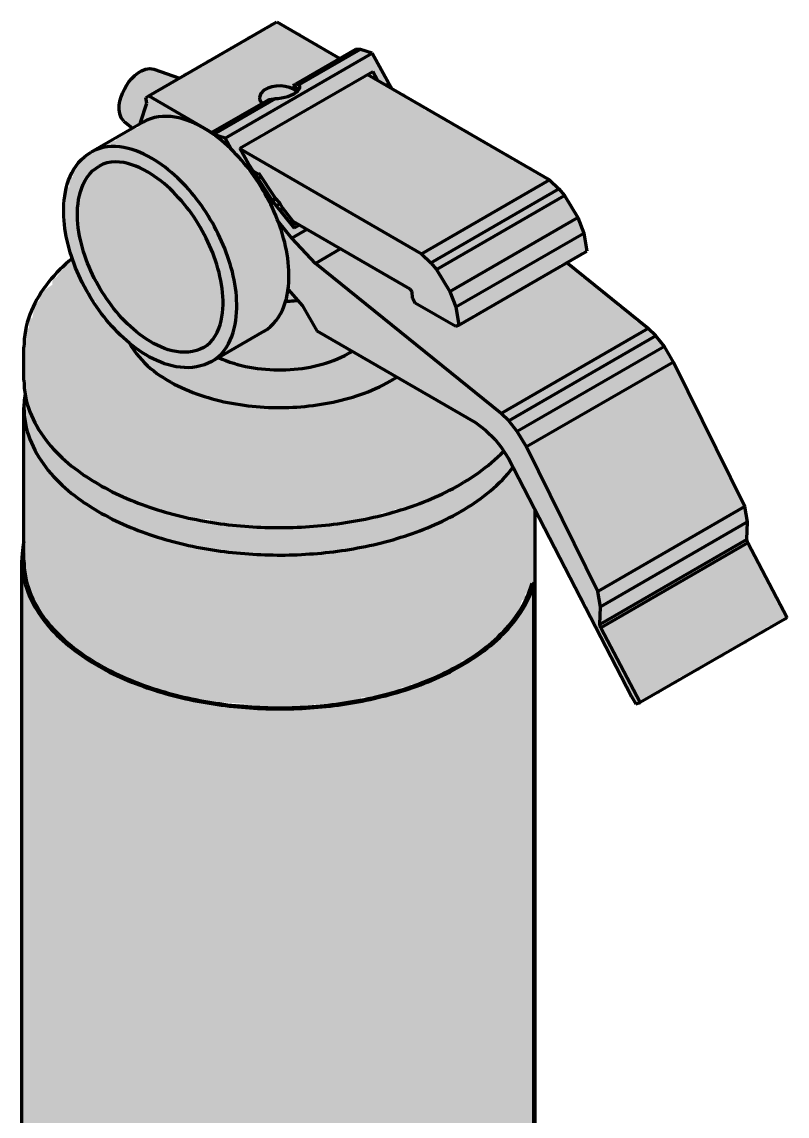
# Model space of a CAD drawing. Header units: millimetres. Extents: x 0 to 420, y 0 to 297.
# Drawn here: x 214.59 to 237.41, y 203.4 to 236.02 of the extents above; entities that cross this region are included whole.
import ezdxf

# ---------------------------------------------------------------- set-up
doc = ezdxf.new("R2010")
doc.units = ezdxf.units.MM
doc.layers.add('01-VISIBLE', color=7, linetype='CONTINUOUS', lineweight=70)
doc.layers.add('13-GRAFICA', color=30, linetype='CONTINUOUS', lineweight=18)

msp = doc.modelspace()

# ---------------------------------------------------------------- hatches: boundary and pattern name
at = {"layer": '13-GRAFICA', "true_color": 0xb21820}
h = msp.add_hatch(color=7, dxfattribs=at)
h.dxf.hatch_style = 1
h.paths.add_polyline_path([(219.805, 232.987), (219.305, 233.087), (219.305, 233.187), (218.505, 233.187), (218.505, 233.087), (218.205, 233.087), (218.305, 233.787), (218.605, 233.887), (218.605, 233.987), (218.805, 233.987), (218.905, 234.187), (219.305, 234.287), (219.405, 234.487), (220.005, 234.687), (220.105, 234.887), (220.705, 235.087), (220.805, 235.287), (221.205, 235.387), (221.305, 235.587), (221.905, 235.787), (222.005, 235.987), (222.305, 235.987), (222.305, 235.887), (222.905, 235.687), (223.005, 235.487), (223.405, 235.387), (223.505, 235.187), (224.105, 234.987), (224.105, 234.887), (223.705, 234.787), (223.605, 234.587), (223.405, 234.587), (223.405, 234.487), (223.005, 234.387), (222.905, 234.187), (222.705, 234.187), (222.805, 233.887), (222.605, 233.887), (222.605, 233.787), (221.805, 233.687), (221.705, 233.487), (221.105, 233.287), (221.005, 233.087), (220.405, 232.887), (220.305, 232.687), (220.005, 232.787), (220.005, 232.887), (219.805, 232.887)])
h = msp.add_hatch(color=7, dxfattribs=at)
h.dxf.hatch_style = 1
h.paths.add_polyline_path([(220.805, 232.187), (220.505, 232.587), (220.305, 232.587), (220.405, 232.887), (221.005, 233.087), (221.105, 233.287), (221.705, 233.487), (221.805, 233.687), (222.305, 233.687), (222.305, 233.787), (222.805, 233.887), (222.705, 234.187), (222.905, 234.187), (223.005, 234.387), (223.205, 234.387), (223.205, 234.487), (223.605, 234.587), (223.705, 234.787), (224.305, 234.987), (224.405, 235.187), (224.905, 235.187), (224.905, 235.087), (225.105, 235.087), (225.105, 234.887), (225.205, 234.887), (225.405, 234.287), (225.605, 234.187), (225.605, 234.087), (225.405, 234.087), (225.405, 234.187), (225.105, 234.287), (225.105, 234.387), (224.705, 234.387), (224.705, 234.287), (224.305, 234.187), (224.205, 233.987), (223.605, 233.787), (223.505, 233.587), (223.105, 233.487), (223.005, 233.287), (222.805, 233.287), (222.805, 233.187), (222.405, 233.087), (222.305, 232.887), (221.705, 232.687), (221.605, 232.487), (221.205, 232.387), (221.105, 232.187), (221.205, 232.187), (221.305, 231.787), (221.005, 231.987), (220.905, 232.187)])
at = {"layer": '13-GRAFICA', "true_color": 0x202020}
h = msp.add_hatch(color=7, dxfattribs=at)
h.dxf.hatch_style = 1
h.paths.add_polyline_path([(217.705, 232.987), (217.705, 233.087), (217.505, 233.187), (217.505, 233.787), (217.605, 233.787), (217.705, 234.187), (217.805, 234.187), (218.105, 234.587), (218.705, 234.587), (218.705, 234.487), (219.305, 234.387), (219.305, 234.287), (219.105, 234.287), (219.105, 234.187), (218.905, 234.187), (218.805, 233.987), (218.605, 233.987), (218.605, 233.887), (218.305, 233.787), (218.305, 233.387), (218.205, 233.387), (218.105, 232.887), (217.805, 232.887), (217.805, 232.987)])
at = {"layer": '13-GRAFICA', "true_color": 0xb21820}
h = msp.add_hatch(color=7, dxfattribs=at)
h.dxf.hatch_style = 1
h.paths.add_polyline_path([(221.705, 232.687), (221.905, 232.687), (221.905, 232.787), (222.305, 232.887), (222.405, 233.087), (223.005, 233.287), (223.105, 233.487), (223.305, 233.487), (223.305, 233.587), (223.505, 233.587), (223.605, 233.787), (224.205, 233.987), (224.305, 234.187), (224.505, 234.187), (224.505, 234.287), (224.705, 234.287), (224.705, 234.387), (225.105, 234.387), (225.105, 234.287), (225.305, 234.287), (225.405, 234.087), (225.605, 234.087), (225.605, 233.987), (226.005, 233.887), (226.105, 233.687), (226.505, 233.587), (226.605, 233.387), (226.805, 233.387), (226.805, 233.287), (227.205, 233.187), (227.305, 232.987), (227.905, 232.787), (228.005, 232.587), (228.405, 232.487), (228.505, 232.287), (228.705, 232.287), (228.705, 232.187), (229.105, 232.087), (229.205, 231.887), (229.805, 231.687), (229.905, 231.487), (230.305, 231.387), (230.305, 231.287), (230.805, 230.887), (230.805, 230.687), (231.005, 230.587), (231.005, 230.387), (231.105, 230.387), (231.105, 230.187), (231.205, 230.187), (231.205, 229.987), (231.305, 229.987), (231.305, 229.687), (231.405, 229.687), (231.405, 229.187), (231.305, 229.187), (231.205, 228.987), (230.605, 228.787), (230.505, 228.587), (230.105, 228.487), (230.005, 228.287), (229.405, 228.087), (229.305, 227.887), (228.705, 227.687), (228.605, 227.487), (228.005, 227.287), (227.905, 227.087), (227.405, 226.987), (227.405, 227.087), (226.805, 227.287), (226.705, 227.487), (226.305, 227.587), (226.205, 228.087), (225.805, 228.187), (225.705, 228.387), (225.305, 228.487), (225.205, 228.687), (224.605, 228.887), (224.505, 229.087), (224.305, 229.087), (224.305, 229.187), (223.905, 229.287), (223.805, 229.487), (223.205, 229.687), (223.105, 229.887), (222.705, 229.987), (222.705, 230.087), (222.505, 230.187), (222.505, 230.387), (222.305, 230.487), (222.305, 230.687), (222.205, 230.687), (222.205, 230.787), (222.005, 230.887), (222.005, 231.087), (221.805, 231.187), (221.805, 231.387), (221.405, 231.587), (221.405, 231.787), (221.305, 231.787), (221.205, 232.187), (221.105, 232.187), (221.205, 232.387), (221.605, 232.487)])
at = {"layer": '13-GRAFICA', "true_color": 0xffffff}
h = msp.add_hatch(color=7, dxfattribs=at)
h.dxf.hatch_style = 1
h.paths.add_polyline_path([(215.905, 231.087), (216.005, 231.087), (216.005, 231.387), (216.105, 231.387), (216.205, 231.787), (216.505, 231.987), (216.505, 232.087), (216.705, 232.087), (216.805, 232.287), (217.005, 232.287), (217.005, 232.387), (217.405, 232.487), (217.505, 232.687), (218.105, 232.887), (218.205, 233.087), (218.505, 233.087), (218.505, 233.187), (219.305, 233.187), (219.305, 233.087), (219.605, 233.087), (219.605, 232.987), (220.205, 232.787), (220.305, 232.587), (220.505, 232.587), (221.005, 231.987), (221.305, 231.787), (221.305, 231.587), (221.605, 231.387), (221.605, 231.187), (221.805, 231.087), (221.805, 230.887), (221.905, 230.887), (221.905, 230.687), (222.005, 230.687), (222.005, 230.487), (222.105, 230.487), (222.105, 230.287), (222.205, 230.287), (222.205, 229.987), (222.305, 229.987), (222.305, 229.687), (222.405, 229.687), (222.405, 229.287), (222.505, 229.287), (222.505, 227.787), (222.405, 227.787), (222.405, 227.487), (222.305, 227.487), (222.205, 227.087), (222.105, 227.087), (222.005, 226.887), (221.805, 226.887), (221.705, 226.687), (221.305, 226.587), (221.205, 226.387), (221.005, 226.387), (221.005, 226.287), (220.605, 226.187), (220.505, 225.987), (220.105, 225.887), (220.105, 225.787), (219.405, 225.687), (219.405, 225.787), (218.905, 225.787), (218.905, 225.887), (218.605, 225.887), (218.605, 225.987), (218.205, 226.087), (218.005, 226.387), (217.805, 226.387), (217.805, 226.487), (217.005, 227.187), (217.005, 227.387), (216.805, 227.487), (216.805, 227.687), (216.605, 227.787), (216.605, 227.987), (216.505, 227.987), (216.505, 228.187), (216.405, 228.187), (216.405, 228.387), (216.305, 228.387), (216.305, 228.587), (216.205, 228.587), (216.205, 228.887), (216.105, 228.887), (216.005, 229.487), (215.905, 229.487)])
at = {"layer": '13-GRAFICA', "true_color": 0xb21820}
h = msp.add_hatch(color=7, dxfattribs=at)
h.dxf.hatch_style = 1
h.paths.add_polyline_path([(222.205, 230.287), (222.105, 230.287), (222.105, 230.487), (222.005, 230.487), (222.005, 230.687), (221.905, 230.687), (221.905, 230.887), (221.805, 230.887), (221.805, 231.087), (221.605, 231.187), (221.505, 231.487), (221.805, 231.387), (221.805, 231.187), (222.005, 231.087), (222.005, 230.887), (222.305, 230.687), (222.305, 230.487), (222.505, 230.387), (222.505, 230.187), (222.605, 230.187), (222.705, 229.987), (223.105, 229.887), (223.205, 229.687), (223.805, 229.487), (223.905, 229.287), (224.505, 229.087), (224.605, 228.887), (224.805, 228.887), (224.805, 228.787), (225.205, 228.687), (225.305, 228.487), (225.705, 228.387), (225.805, 228.187), (226.205, 228.087), (226.305, 227.587), (226.705, 227.487), (226.805, 227.287), (227.005, 227.287), (227.005, 227.187), (227.205, 227.187), (227.205, 227.087), (227.405, 227.087), (227.405, 226.987), (227.905, 227.087), (228.005, 227.287), (228.205, 227.287), (228.205, 227.387), (228.605, 227.487), (228.705, 227.687), (229.305, 227.887), (229.405, 228.087), (230.005, 228.287), (230.105, 228.487), (230.505, 228.587), (230.605, 228.787), (231.005, 228.787), (231.305, 228.387), (231.505, 228.387), (231.805, 227.987), (232.005, 227.987), (232.405, 227.487), (232.605, 227.487), (232.905, 227.087), (233.105, 227.087), (233.105, 226.987), (233.705, 226.487), (233.705, 226.287), (233.905, 226.187), (233.905, 225.987), (234.005, 225.987), (234.005, 225.787), (234.105, 225.787), (234.105, 225.587), (234.205, 225.587), (234.205, 225.387), (234.305, 225.387), (234.305, 225.187), (234.405, 225.187), (234.405, 224.987), (234.505, 224.987), (234.505, 224.787), (234.605, 224.787), (234.605, 224.587), (234.705, 224.587), (234.905, 223.987), (235.005, 223.987), (235.005, 223.787), (235.105, 223.787), (235.105, 223.587), (235.205, 223.587), (235.205, 223.387), (235.305, 223.387), (235.305, 223.187), (235.405, 223.187), (235.405, 222.987), (235.505, 222.987), (235.505, 222.787), (235.605, 222.787), (235.605, 222.587), (235.705, 222.587), (235.705, 222.387), (235.805, 222.387), (236.005, 221.787), (236.105, 221.787), (236.105, 221.487), (236.205, 221.487), (236.205, 220.487), (236.305, 220.487), (236.305, 220.287), (236.405, 220.287), (236.405, 220.087), (236.505, 220.087), (236.505, 219.887), (236.605, 219.887), (236.605, 219.687), (236.705, 219.687), (236.705, 219.487), (236.805, 219.487), (236.805, 219.287), (236.905, 219.287), (237.105, 218.687), (237.305, 218.587), (237.405, 218.187), (236.805, 217.987), (236.705, 217.787), (236.305, 217.687), (236.205, 217.487), (235.605, 217.287), (235.505, 217.087), (234.905, 216.887), (234.805, 216.687), (234.205, 216.487), (234.105, 216.287), (233.905, 216.287), (233.905, 216.187), (233.705, 216.187), (233.605, 215.987), (233.405, 215.987), (233.405, 215.887), (233.205, 215.887), (233.205, 215.787), (232.905, 215.687), (232.905, 215.787), (232.705, 215.887), (232.705, 216.087), (232.605, 216.087), (232.605, 216.287), (232.505, 216.287), (232.505, 216.487), (232.405, 216.487), (232.405, 216.687), (232.305, 216.687), (232.305, 216.887), (232.205, 216.887), (232.205, 217.087), (232.105, 217.087), (232.105, 217.287), (232.005, 217.287), (232.005, 217.487), (231.905, 217.487), (231.905, 217.687), (231.805, 217.687), (231.805, 217.887), (231.705, 217.887), (231.705, 218.087), (231.605, 218.087), (231.405, 218.687), (231.205, 218.787), (231.205, 218.987), (231.105, 218.987), (231.105, 219.187), (231.005, 219.187), (231.005, 219.387), (230.905, 219.387), (230.905, 219.587), (230.805, 219.587), (230.805, 219.787), (230.705, 219.787), (230.705, 219.987), (230.605, 219.987), (230.605, 220.187), (230.505, 220.187), (230.505, 220.387), (230.405, 220.387), (230.405, 220.587), (230.305, 220.587), (230.305, 220.787), (230.205, 220.787), (230.205, 220.987), (230.105, 220.987), (229.905, 221.587), (229.705, 221.687), (229.705, 221.887), (229.605, 221.887), (229.605, 222.087), (229.505, 222.087), (229.505, 222.287), (229.405, 222.287), (229.405, 222.487), (229.305, 222.487), (229.105, 223.087), (228.905, 223.187), (228.905, 223.387), (228.805, 223.387), (228.205, 224.087), (227.805, 224.187), (227.705, 224.387), (227.105, 224.587), (227.005, 224.787), (226.605, 224.887), (226.505, 225.087), (225.905, 225.287), (225.805, 225.487), (225.205, 225.687), (225.105, 225.887), (224.905, 225.887), (224.905, 225.987), (224.505, 226.087), (224.405, 226.287), (224.005, 226.387), (223.905, 226.587), (223.505, 226.687), (223.505, 226.787), (223.305, 226.887), (223.305, 227.087), (223.105, 227.187), (223.005, 227.587), (222.505, 227.987), (222.505, 229.287), (222.405, 229.287), (222.405, 229.687), (222.305, 229.687)])
h = msp.add_hatch(color=7, dxfattribs=at)
h.dxf.hatch_style = 1
h.paths.add_polyline_path([(214.705, 224.787), (214.705, 226.887), (214.805, 226.887), (214.805, 227.187), (214.905, 227.187), (215.005, 227.687), (215.105, 227.687), (215.205, 227.987), (215.505, 228.187), (215.505, 228.387), (215.605, 228.387), (216.005, 228.887), (216.205, 228.887), (216.205, 228.587), (216.305, 228.587), (216.305, 228.387), (216.405, 228.387), (216.605, 227.787), (216.705, 227.787), (216.805, 227.487), (217.005, 227.387), (217.005, 227.187), (217.105, 227.187), (217.805, 226.387), (218.005, 226.387), (218.205, 226.087), (218.405, 226.087), (218.405, 225.987), (218.605, 225.987), (218.605, 225.887), (219.705, 225.687), (219.705, 225.787), (220.105, 225.787), (220.105, 225.887), (220.305, 225.887), (220.305, 225.987), (220.705, 225.987), (220.705, 225.887), (221.405, 225.787), (221.405, 225.687), (223.205, 225.687), (223.205, 225.787), (223.605, 225.787), (223.605, 225.887), (223.905, 225.887), (223.905, 225.987), (224.505, 226.187), (224.505, 226.087), (225.105, 225.887), (225.205, 225.687), (225.805, 225.487), (225.905, 225.287), (226.505, 225.087), (226.605, 224.887), (227.005, 224.787), (227.105, 224.587), (227.705, 224.387), (227.805, 224.187), (228.205, 224.087), (228.205, 223.987), (228.905, 223.387), (228.905, 223.187), (228.805, 223.187), (228.505, 222.787), (228.305, 222.787), (228.105, 222.487), (227.905, 222.487), (227.705, 222.187), (227.405, 222.187), (227.405, 222.087), (227.205, 222.087), (227.205, 221.987), (227.005, 221.987), (227.005, 221.887), (226.805, 221.887), (226.805, 221.787), (226.605, 221.787), (226.605, 221.687), (226.305, 221.687), (226.305, 221.587), (226.105, 221.587), (226.105, 221.487), (225.705, 221.487), (225.705, 221.387), (225.305, 221.387), (225.305, 221.287), (224.905, 221.287), (224.905, 221.187), (224.505, 221.187), (224.505, 221.087), (223.505, 221.087), (223.505, 220.987), (220.805, 220.987), (220.805, 221.087), (220.205, 221.087), (220.205, 221.187), (219.705, 221.187), (219.705, 221.287), (219.105, 221.287), (219.105, 221.387), (218.805, 221.387), (218.805, 221.487), (218.605, 221.487), (218.605, 221.587), (217.705, 221.787), (217.705, 221.887), (217.105, 222.087), (217.005, 222.287), (216.405, 222.487), (216.105, 222.887), (215.905, 222.887), (215.905, 222.987), (215.305, 223.487), (215.105, 224.087), (215.005, 224.087), (214.905, 224.387), (214.805, 224.387), (214.805, 224.787)])
h = msp.add_hatch(color=7, dxfattribs=at)
h.dxf.hatch_style = 1
h.paths.add_polyline_path([(221.005, 225.787), (221.005, 225.887), (220.705, 225.887), (220.705, 225.987), (220.505, 225.987), (220.505, 226.087), (220.805, 226.187), (220.805, 226.287), (221.005, 226.287), (221.005, 226.387), (221.205, 226.387), (221.305, 226.587), (221.705, 226.687), (221.805, 226.887), (222.005, 226.887), (222.005, 226.987), (222.205, 227.087), (222.305, 227.487), (222.405, 227.487), (222.505, 227.987), (223.005, 227.587), (223.105, 227.187), (223.305, 227.087), (223.305, 226.887), (223.405, 226.887), (223.505, 226.687), (223.705, 226.687), (223.705, 226.587), (223.905, 226.587), (224.005, 226.387), (224.405, 226.287), (224.305, 226.087), (224.105, 226.087), (224.105, 225.987), (223.905, 225.987), (223.905, 225.887), (223.605, 225.887), (223.605, 225.787), (223.205, 225.787), (223.205, 225.687), (221.405, 225.687), (221.405, 225.787)])
h = msp.add_hatch(color=7, dxfattribs=at)
h.dxf.hatch_style = 1
h.paths.add_polyline_path([(214.805, 224.787), (214.805, 224.387), (214.905, 224.387), (214.905, 224.187), (215.105, 224.087), (215.305, 223.487), (215.405, 223.487), (215.905, 222.887), (216.105, 222.887), (216.405, 222.487), (217.005, 222.287), (217.105, 222.087), (217.305, 222.087), (217.305, 221.987), (217.505, 221.987), (217.505, 221.887), (217.705, 221.887), (217.705, 221.787), (218.605, 221.587), (218.605, 221.487), (219.105, 221.387), (219.105, 221.287), (219.705, 221.287), (219.705, 221.187), (220.805, 221.087), (220.805, 220.987), (223.505, 220.987), (223.505, 221.087), (224.505, 221.087), (224.505, 221.187), (224.905, 221.187), (224.905, 221.287), (226.105, 221.487), (226.105, 221.587), (226.605, 221.687), (226.605, 221.787), (226.805, 221.787), (226.805, 221.887), (227.005, 221.887), (227.005, 221.987), (227.205, 221.987), (227.205, 222.087), (227.405, 222.087), (227.405, 222.187), (227.705, 222.187), (227.905, 222.487), (228.105, 222.487), (228.305, 222.787), (228.505, 222.787), (228.805, 223.187), (229.005, 223.187), (229.105, 222.887), (229.205, 222.887), (229.205, 222.687), (229.305, 222.687), (229.305, 222.487), (229.405, 222.487), (229.405, 222.287), (229.505, 222.287), (229.505, 222.087), (229.605, 222.087), (229.605, 221.887), (229.705, 221.887), (229.705, 221.687), (229.905, 221.587), (229.905, 219.287), (229.705, 219.187), (229.705, 218.987), (229.605, 218.987), (229.605, 218.787), (229.505, 218.787), (229.305, 218.187), (229.205, 218.187), (228.405, 217.287), (228.005, 217.187), (227.905, 216.987), (227.705, 216.987), (227.705, 216.887), (227.505, 216.887), (227.405, 216.687), (227.205, 216.687), (227.205, 216.587), (227.005, 216.587), (227.005, 216.487), (226.705, 216.487), (226.705, 216.387), (226.505, 216.387), (226.505, 216.287), (226.205, 216.287), (226.205, 216.187), (225.905, 216.187), (225.905, 216.087), (225.605, 216.087), (225.605, 215.987), (225.205, 215.987), (225.205, 215.887), (224.705, 215.887), (224.705, 215.787), (224.205, 215.787), (224.205, 215.687), (223.305, 215.687), (223.305, 215.587), (221.305, 215.587), (221.305, 215.687), (219.805, 215.787), (219.805, 215.887), (219.405, 215.887), (219.405, 215.987), (219.005, 215.987), (219.005, 216.087), (218.605, 216.087), (218.605, 216.187), (218.005, 216.287), (218.005, 216.387), (217.805, 216.387), (217.805, 216.487), (217.605, 216.487), (217.605, 216.587), (217.405, 216.587), (217.405, 216.687), (217.205, 216.687), (217.205, 216.787), (216.905, 216.787), (216.905, 216.887), (216.605, 216.987), (216.405, 217.287), (216.205, 217.287), (216.005, 217.587), (215.805, 217.587), (215.805, 217.687), (215.605, 217.787), (215.605, 217.987), (215.305, 218.187), (215.305, 218.387), (215.005, 218.587), (214.905, 219.087), (214.805, 219.087), (214.805, 219.487), (214.705, 219.487), (214.705, 224.787)])
at = {"layer": '13-GRAFICA', "true_color": 0xffffff}
h = msp.add_hatch(color=7, dxfattribs=at)
h.dxf.hatch_style = 1
h.paths.add_polyline_path([(221.905, 193.187), (221.805, 193.187), (221.805, 193.287), (220.905, 193.287), (220.905, 193.387), (220.005, 193.387), (220.005, 193.487), (219.605, 193.487), (219.605, 193.587), (218.405, 193.787), (218.405, 193.887), (218.105, 193.887), (218.105, 193.987), (217.905, 193.987), (217.905, 194.087), (217.705, 194.087), (217.705, 194.187), (217.505, 194.187), (217.505, 194.287), (217.305, 194.287), (217.305, 194.387), (216.805, 194.487), (216.605, 194.787), (216.405, 194.787), (216.305, 194.987), (216.105, 194.987), (215.905, 195.287), (215.605, 195.387), (215.605, 195.587), (215.305, 195.787), (215.305, 195.987), (214.905, 196.287), (214.805, 196.987), (214.705, 196.987), (214.705, 197.287), (214.605, 197.287), (214.605, 220.187), (214.705, 220.187), (214.705, 219.487), (214.805, 219.487), (214.805, 219.087), (214.905, 219.087), (215.005, 218.587), (215.305, 218.387), (215.305, 218.187), (215.605, 217.987), (215.605, 217.787), (215.705, 217.787), (215.805, 217.587), (216.005, 217.587), (216.205, 217.287), (216.405, 217.287), (216.605, 216.987), (216.805, 216.987), (216.905, 216.787), (217.205, 216.787), (217.205, 216.687), (217.405, 216.687), (217.405, 216.587), (217.605, 216.587), (217.605, 216.487), (217.805, 216.487), (217.805, 216.387), (218.005, 216.387), (218.005, 216.287), (218.605, 216.187), (218.605, 216.087), (219.005, 216.087), (219.005, 215.987), (219.405, 215.987), (219.405, 215.887), (219.805, 215.887), (219.805, 215.787), (220.305, 215.787), (220.305, 215.687), (221.305, 215.687), (221.305, 215.587), (224.205, 215.687), (224.205, 215.787), (225.205, 215.887), (225.205, 215.987), (225.605, 215.987), (225.605, 216.087), (226.505, 216.287), (226.505, 216.387), (226.705, 216.387), (226.705, 216.487), (227.005, 216.487), (227.005, 216.587), (227.405, 216.687), (227.505, 216.887), (227.905, 216.987), (228.005, 217.187), (228.405, 217.287), (228.405, 217.387), (229.305, 218.187), (229.305, 218.387), (229.405, 218.387), (229.405, 218.587), (229.505, 218.587), (229.705, 219.187), (229.905, 219.287), (229.905, 196.987), (229.805, 196.987), (229.805, 196.787), (229.705, 196.787), (229.705, 196.587), (229.605, 196.587), (229.405, 195.987), (229.305, 195.987), (228.305, 194.887), (228.105, 194.887), (228.005, 194.687), (227.605, 194.587), (227.505, 194.387), (227.305, 194.387), (227.305, 194.287), (227.105, 194.287), (227.105, 194.187), (226.905, 194.187), (226.905, 194.087), (226.005, 193.887), (226.005, 193.787), (225.505, 193.687), (225.505, 193.587), (224.905, 193.587), (224.905, 193.487), (224.405, 193.487), (224.405, 193.387), (223.905, 193.387), (223.905, 193.287), (221.905, 193.287)])

# ---------------------------------------------------------------- linework, layer by layer
at = {"layer": '01-VISIBLE'}
for p, q in [((218.374, 233.817), (222.193, 236.021)), ((222.193, 236.021), (224.076, 234.93)), ((224.542, 235.199), (222.767, 234.175)), ((224.692, 235.199), (222.859, 234.141)), ((224.692, 235.199), (224.542, 235.199)), ((225.035, 235.087), (224.692, 235.199)), ((220.651, 232.556), (225.035, 235.087)), ((225.529, 234.18), (225.035, 235.087)), ((218.531, 234.614), (219.29, 234.345)), ((221.092, 232.258), (225.052, 234.544)), ((224.897, 234.454), (230.32, 231.311)), ((225.052, 234.544), (225.195, 234.281)), ((222.676, 234.121), (222.676, 234.122)), ((225.449, 234.134), (225.529, 234.18)), ((225.625, 234.032), (225.529, 234.18)), ((218.128, 233.017), (218.322, 233.596)), ((218.292, 233.769), (218.374, 233.817)), ((218.322, 233.596), (218.292, 233.769)), ((218.374, 233.817), (220.257, 232.725)), ((221.932, 233.692), (220.238, 232.714)), ((222.14, 233.726), (220.307, 232.668)), ((218.212, 233.035), (216.656, 232.137)), ((217.636, 233.064), (217.889, 232.848)), ((218.131, 232.988), (218.128, 233.017)), ((220.307, 232.668), (220.305, 232.668)), ((220.651, 232.556), (220.307, 232.668)), ((220.829, 232.229), (220.651, 232.556)), ((221.092, 232.258), (221.357, 231.771)), ((221.105, 232.234), (226.502, 229.106)), ((221.284, 231.729), (221.357, 231.771)), ((221.357, 231.771), (222.091, 230.639)), ((221.658, 231.472), (221.487, 231.571)), ((221.725, 231.413), (221.626, 231.356)), ((221.73, 231.406), (221.631, 231.349)), ((221.633, 231.345), (221.732, 231.402)), ((221.658, 231.514), (221.658, 231.472)), ((222.146, 230.775), (221.658, 231.514)), ((221.678, 231.484), (221.658, 231.472)), ((226.502, 229.106), (230.32, 231.311)), ((230.32, 231.311), (230.604, 231.044)), ((226.786, 228.839), (230.604, 231.044)), ((230.604, 231.044), (230.77, 230.844)), ((222.007, 230.591), (222.091, 230.639)), ((222.048, 230.705), (222.155, 230.766)), ((222.054, 230.696), (222.162, 230.758)), ((222.059, 230.687), (222.169, 230.75)), ((222.065, 230.679), (222.175, 230.743)), ((222.091, 230.639), (222.715, 229.869)), ((222.282, 230.627), (222.146, 230.775)), ((226.951, 228.639), (230.77, 230.844)), ((230.77, 230.844), (231.166, 230.192)), ((222.173, 230.538), (222.293, 230.608)), ((222.272, 230.415), (222.371, 230.472)), ((222.281, 230.405), (222.379, 230.461)), ((222.371, 230.472), (222.282, 230.627)), ((222.289, 230.394), (222.388, 230.451)), ((222.685, 230.066), (222.371, 230.472)), ((222.642, 229.574), (222.227, 230.087)), ((222.614, 229.993), (222.712, 230.05)), ((222.621, 229.985), (222.723, 230.044)), ((222.627, 229.977), (222.733, 230.038)), ((222.634, 229.969), (222.743, 230.032)), ((222.64, 229.962), (222.753, 230.027)), ((222.645, 229.955), (222.761, 230.022)), ((222.651, 229.948), (222.77, 230.017)), ((226.172, 228.052), (222.685, 230.066)), ((227.347, 227.988), (231.166, 230.192)), ((231.166, 230.192), (231.345, 229.726)), ((223.089, 229.832), (222.642, 229.574)), ((222.871, 229.958), (222.715, 229.869)), ((227.527, 227.522), (231.345, 229.726)), ((231.345, 229.726), (231.436, 229.189)), ((223.345, 228.822), (222.642, 229.574)), ((224.092, 229.253), (223.345, 228.822)), ((226.502, 229.106), (226.786, 228.839)), ((227.618, 226.984), (231.436, 229.189)), ((228.883, 224.346), (223.345, 228.822)), ((226.786, 228.839), (226.951, 228.639)), ((233.267, 226.877), (230.836, 228.842)), ((226.951, 228.639), (227.347, 227.988)), ((222.532, 228.044), (222.956, 227.561)), ((226.225, 227.98), (226.172, 228.052)), ((226.24, 227.78), (226.225, 227.98)), ((226.322, 227.638), (226.24, 227.78)), ((227.347, 227.988), (227.527, 227.522)), ((222.956, 227.561), (223.39, 226.809)), ((227.534, 226.938), (226.322, 227.638)), ((227.527, 227.522), (227.618, 226.984)), ((221.812, 226.8), (220.256, 225.901)), ((223.39, 226.809), (228.12, 224.078)), ((227.618, 226.984), (227.534, 226.938)), ((233.267, 226.877), (228.883, 224.346)), ((233.492, 226.661), (233.267, 226.877)), ((233.492, 226.661), (229.108, 224.13)), ((233.747, 226.341), (233.492, 226.661)), ((214.655, 225.343), (214.655, 226.323)), ((233.747, 226.341), (229.363, 223.81)), ((234.023, 225.88), (233.747, 226.341)), ((234.023, 225.88), (229.638, 223.348)), ((236.148, 221.576), (234.023, 225.88)), ((214.655, 219.973), (214.655, 224.527)), ((229.108, 224.13), (228.883, 224.346)), ((229.363, 223.81), (229.108, 224.13)), ((228.12, 224.078), (228.419, 223.853)), ((228.419, 223.853), (228.704, 223.568)), ((229.638, 223.348), (229.363, 223.81)), ((228.704, 223.568), (228.883, 223.344)), ((228.883, 223.344), (229.1, 223.003)), ((231.764, 219.045), (229.638, 223.348)), ((229.1, 223.003), (232.767, 215.909)), ((236.148, 221.576), (231.764, 219.045)), ((236.223, 221.118), (236.148, 221.576)), ((229.895, 196.362), (229.895, 221.465)), ((236.223, 221.118), (231.839, 218.587)), ((236.209, 220.59), (236.223, 221.118)), ((236.209, 220.59), (231.825, 218.059)), ((236.239, 220.487), (236.209, 220.59)), ((236.239, 220.487), (231.855, 217.956)), ((237.405, 218.258), (236.239, 220.487)), ((214.595, 197.663), (214.595, 219.973)), ((229.801, 219.285), (229.86, 219.28)), ((229.86, 196.969), (229.86, 219.28)), ((231.839, 218.587), (231.764, 219.045)), ((231.825, 218.059), (231.839, 218.587)), ((237.405, 218.258), (233.021, 215.727)), ((231.855, 217.956), (231.825, 218.059)), ((233.021, 215.727), (231.855, 217.956)), ((232.767, 215.909), (232.894, 215.688)), ((232.894, 215.688), (233.021, 215.727))]:
    msp.add_line(p, q, dxfattribs=at)
for points in [[(217.636, 233.064), (217.557, 233.163), (217.513, 233.282), (217.495, 233.407), (217.499, 233.534), (217.519, 233.66), (217.552, 233.782), (217.596, 233.901), (217.65, 234.016), (217.714, 234.126), (217.786, 234.23), (217.867, 234.328), (217.957, 234.418), (218.056, 234.498), (218.164, 234.565), (218.281, 234.613), (218.406, 234.633), (218.531, 234.614)], [(222.795, 233.937), (222.688, 234.014), (222.568, 234.067), (222.44, 234.098), (222.309, 234.11), (222.178, 234.106), (222.048, 234.085), (221.922, 234.046), (221.808, 233.981), (221.715, 233.89), (221.675, 233.766)], [(222.676, 234.122), (222.691, 234.131), (222.706, 234.139), (222.721, 234.148), (222.737, 234.157), (222.752, 234.166), (222.767, 234.175)], [(222.837, 233.983), (222.816, 234.012), (222.792, 234.038), (222.765, 234.062), (222.737, 234.084), (222.707, 234.103), (222.676, 234.121)], [(222.875, 234.082), (222.866, 234.035), (222.844, 233.993), (222.813, 233.955), (222.778, 233.923), (222.74, 233.894), (222.699, 233.869)], [(222.767, 234.175), (222.784, 234.172), (222.8, 234.169), (222.816, 234.165), (222.831, 234.159), (222.846, 234.151), (222.859, 234.141)], [(222.859, 234.141), (222.864, 234.132), (222.868, 234.123), (222.871, 234.113), (222.873, 234.103), (222.874, 234.093), (222.875, 234.082)], [(221.675, 233.766), (221.677, 233.733), (221.685, 233.701), (221.698, 233.67), (221.714, 233.642), (221.734, 233.615), (221.756, 233.591)], [(222.14, 233.726), (222.105, 233.719), (222.071, 233.712), (222.036, 233.706), (222.002, 233.701), (221.967, 233.696), (221.932, 233.692)], [(222.699, 233.869), (222.612, 233.825), (222.521, 233.791), (222.428, 233.764), (222.333, 233.745), (222.237, 233.732), (222.14, 233.726)], [(221.812, 226.8), (221.914, 226.865), (222.008, 226.941), (222.095, 227.025), (222.174, 227.117), (222.244, 227.215), (222.306, 227.319), (222.361, 227.427), (222.407, 227.539), (222.447, 227.654), (222.479, 227.77), (222.506, 227.888), (222.526, 228.008), (222.542, 228.128), (222.551, 228.248), (222.557, 228.369), (222.557, 228.49), (222.554, 228.611), (222.546, 228.732), (222.535, 228.853), (222.52, 228.973), (222.502, 229.093), (222.48, 229.212), (222.455, 229.33), (222.428, 229.448), (222.398, 229.565), (222.364, 229.682), (222.329, 229.798), (222.29, 229.912), (222.25, 230.026), (222.207, 230.14), (222.161, 230.252), (222.113, 230.363), (222.063, 230.473), (222.011, 230.583), (221.957, 230.691), (221.9, 230.798), (221.842, 230.904), (221.781, 231.009), (221.719, 231.112), (221.654, 231.215), (221.588, 231.316), (221.519, 231.416), (221.449, 231.514), (221.376, 231.611), (221.302, 231.707), (221.225, 231.801), (221.147, 231.893), (221.067, 231.983), (220.984, 232.072), (220.9, 232.159), (220.814, 232.244), (220.725, 232.327), (220.635, 232.407), (220.543, 232.486), (220.448, 232.561), (220.352, 232.634), (220.253, 232.704), (220.152, 232.771), (220.049, 232.835), (219.944, 232.895), (219.836, 232.951), (219.727, 233.003), (219.615, 233.05), (219.502, 233.091), (219.386, 233.128), (219.269, 233.158), (219.15, 233.181), (219.03, 233.196), (218.909, 233.203), (218.788, 233.201), (218.668, 233.189), (218.549, 233.167), (218.432, 233.134), (218.32, 233.09), (218.212, 233.035)], [(218.456, 231.958), (218.346, 232.019), (218.233, 232.076), (218.118, 232.128), (218, 232.174), (217.881, 232.215), (217.759, 232.249), (217.636, 232.275), (217.511, 232.294), (217.385, 232.304), (217.259, 232.304), (217.133, 232.294), (217.008, 232.273), (216.887, 232.239), (216.769, 232.194), (216.656, 232.137)], [(220.256, 225.901), (220.149, 225.845), (220.036, 225.799), (219.92, 225.763), (219.802, 225.737), (219.682, 225.72), (219.561, 225.712), (219.439, 225.714), (219.318, 225.723), (219.198, 225.74), (219.079, 225.765), (218.961, 225.796), (218.846, 225.832), (218.732, 225.875), (218.62, 225.922), (218.51, 225.974), (218.403, 226.03), (218.297, 226.091), (218.194, 226.154), (218.093, 226.222), (217.994, 226.292), (217.897, 226.365), (217.803, 226.441), (217.71, 226.52), (217.62, 226.601), (217.531, 226.684), (217.445, 226.77), (217.361, 226.857), (217.278, 226.947), (217.198, 227.038), (217.12, 227.131), (217.044, 227.225), (216.97, 227.322), (216.898, 227.419), (216.828, 227.519), (216.76, 227.619), (216.694, 227.721), (216.63, 227.825), (216.568, 227.929), (216.509, 228.035), (216.451, 228.142), (216.396, 228.25), (216.343, 228.359), (216.292, 228.469), (216.243, 228.581), (216.197, 228.693), (216.153, 228.806), (216.112, 228.92), (216.073, 229.035), (216.036, 229.151), (216.003, 229.268), (215.972, 229.385), (215.944, 229.503), (215.919, 229.622), (215.897, 229.742), (215.879, 229.862), (215.864, 229.982), (215.852, 230.103), (215.844, 230.224), (215.841, 230.346), (215.841, 230.467), (215.846, 230.588), (215.856, 230.709), (215.871, 230.83), (215.891, 230.95), (215.917, 231.068), (215.949, 231.185), (215.988, 231.301), (216.033, 231.413), (216.085, 231.523), (216.145, 231.629), (216.212, 231.73), (216.286, 231.826), (216.368, 231.915), (216.458, 231.997), (216.554, 232.071), (216.656, 232.137)], [(220.256, 225.901), (220.359, 225.967), (220.454, 226.044), (220.541, 226.128), (220.62, 226.221), (220.69, 226.32), (220.753, 226.425), (220.807, 226.534), (220.854, 226.646), (220.893, 226.762), (220.926, 226.879), (220.952, 226.998), (220.972, 227.118), (220.987, 227.239), (220.996, 227.36), (221.001, 227.482), (221.001, 227.604), (220.997, 227.726), (220.989, 227.847), (220.978, 227.968), (220.962, 228.089), (220.943, 228.21), (220.921, 228.329), (220.896, 228.448), (220.868, 228.567), (220.837, 228.685), (220.803, 228.802), (220.767, 228.918), (220.728, 229.033), (220.687, 229.148), (220.643, 229.262), (220.597, 229.374), (220.548, 229.486), (220.498, 229.597), (220.445, 229.707), (220.39, 229.815), (220.332, 229.923), (220.273, 230.029), (220.212, 230.134), (220.148, 230.238), (220.083, 230.341), (220.015, 230.442), (219.946, 230.543), (219.875, 230.641), (219.801, 230.738), (219.726, 230.834), (219.648, 230.928), (219.569, 231.02), (219.488, 231.111), (219.404, 231.2), (219.319, 231.287), (219.231, 231.371), (219.142, 231.454), (219.05, 231.534), (218.957, 231.612), (218.861, 231.688), (218.763, 231.76), (218.663, 231.829), (218.561, 231.896), (218.456, 231.958)], [(220.016, 226.317), (219.908, 226.263), (219.795, 226.221), (219.677, 226.192), (219.557, 226.176), (219.436, 226.171), (219.315, 226.177), (219.195, 226.192), (219.077, 226.216), (218.96, 226.248), (218.845, 226.287), (218.733, 226.332), (218.623, 226.383), (218.515, 226.438), (218.41, 226.499), (218.308, 226.563), (218.208, 226.631), (218.11, 226.703), (218.015, 226.778), (217.922, 226.856), (217.832, 226.936), (217.744, 227.019), (217.658, 227.105), (217.575, 227.193), (217.494, 227.283), (217.415, 227.374), (217.338, 227.468), (217.264, 227.564), (217.192, 227.661), (217.122, 227.76), (217.055, 227.861), (216.99, 227.963), (216.927, 228.066), (216.866, 228.171), (216.808, 228.277), (216.752, 228.385), (216.699, 228.493), (216.648, 228.603), (216.6, 228.714), (216.554, 228.826), (216.511, 228.94), (216.471, 229.054), (216.434, 229.169), (216.4, 229.285), (216.368, 229.402), (216.34, 229.52), (216.316, 229.638), (216.295, 229.758), (216.277, 229.877), (216.264, 229.998), (216.255, 230.118), (216.251, 230.239), (216.251, 230.361), (216.256, 230.481), (216.268, 230.602), (216.285, 230.722), (216.308, 230.841), (216.339, 230.958), (216.378, 231.072), (216.424, 231.184), (216.48, 231.292), (216.544, 231.394), (216.619, 231.49), (216.702, 231.577), (216.795, 231.655), (216.896, 231.721)], [(218.336, 231.555), (218.225, 231.615), (218.112, 231.671), (217.996, 231.72), (217.877, 231.763), (217.755, 231.798), (217.632, 231.825), (217.507, 231.841), (217.38, 231.846), (217.254, 231.838), (217.13, 231.815), (217.01, 231.776), (216.896, 231.721)], [(220.016, 226.317), (220.117, 226.385), (220.208, 226.466), (220.288, 226.557), (220.357, 226.657), (220.415, 226.764), (220.464, 226.876), (220.504, 226.991), (220.535, 227.108), (220.559, 227.227), (220.576, 227.348), (220.587, 227.469), (220.592, 227.591), (220.591, 227.712), (220.586, 227.834), (220.577, 227.955), (220.563, 228.076), (220.545, 228.196), (220.524, 228.316), (220.499, 228.435), (220.471, 228.553), (220.439, 228.671), (220.405, 228.788), (220.367, 228.903), (220.327, 229.018), (220.284, 229.132), (220.238, 229.245), (220.19, 229.356), (220.139, 229.467), (220.086, 229.576), (220.03, 229.684), (219.972, 229.791), (219.912, 229.897), (219.85, 230.001), (219.785, 230.104), (219.718, 230.206), (219.648, 230.306), (219.577, 230.404), (219.503, 230.501), (219.427, 230.596), (219.349, 230.689), (219.268, 230.78), (219.186, 230.87), (219.101, 230.957), (219.013, 231.041), (218.924, 231.124), (218.832, 231.203), (218.738, 231.28), (218.641, 231.354), (218.542, 231.425), (218.44, 231.492), (218.336, 231.555)], [(216.094, 228.97), (215.999, 228.89), (215.906, 228.807), (215.814, 228.723), (215.725, 228.636), (215.638, 228.546), (215.553, 228.455), (215.471, 228.361), (215.392, 228.265), (215.316, 228.167), (215.243, 228.066), (215.173, 227.963), (215.106, 227.857), (215.043, 227.75), (214.984, 227.64), (214.93, 227.528), (214.879, 227.414), (214.833, 227.298), (214.792, 227.181), (214.757, 227.061), (214.726, 226.941), (214.7, 226.819), (214.68, 226.696), (214.666, 226.572), (214.658, 226.448), (214.655, 226.323)], [(222.458, 227.691), (222.518, 227.694), (222.578, 227.697), (222.639, 227.701), (222.699, 227.706), (222.759, 227.711), (222.819, 227.717)], [(222.523, 227.984), (222.532, 227.984), (222.542, 227.985), (222.552, 227.986), (222.562, 227.986), (222.571, 227.987), (222.581, 227.988)], [(222.562, 228.01), (222.556, 228.009), (222.55, 228.008), (222.544, 228.008), (222.538, 228.007), (222.532, 228.007), (222.526, 228.006)], [(217.813, 226.433), (217.873, 226.327), (217.939, 226.225), (218.01, 226.127), (218.086, 226.033), (218.167, 225.942), (218.251, 225.855), (218.339, 225.772), (218.431, 225.692), (218.525, 225.615), (218.622, 225.542), (218.721, 225.473), (218.822, 225.406), (218.926, 225.342), (219.031, 225.282), (219.137, 225.224), (219.245, 225.169), (219.355, 225.117), (219.466, 225.067), (219.577, 225.02), (219.69, 224.975), (219.804, 224.933), (219.918, 224.893), (220.034, 224.855), (220.15, 224.819), (220.266, 224.786), (220.383, 224.755), (220.501, 224.726), (220.619, 224.699), (220.738, 224.674), (220.857, 224.651), (220.977, 224.63), (221.097, 224.611), (221.217, 224.594), (221.337, 224.578), (221.458, 224.565), (221.578, 224.554), (221.699, 224.544), (221.82, 224.536), (221.942, 224.53), (222.063, 224.526), (222.184, 224.524), (222.305, 224.524), (222.427, 224.525), (222.548, 224.528), (222.669, 224.533), (222.79, 224.54), (222.911, 224.549), (223.032, 224.559), (223.153, 224.572), (223.273, 224.586), (223.393, 224.602), (223.513, 224.62), (223.633, 224.64), (223.752, 224.662), (223.871, 224.686), (223.99, 224.712), (224.108, 224.74), (224.225, 224.77), (224.342, 224.803), (224.459, 224.837), (224.574, 224.874), (224.689, 224.913), (224.803, 224.954), (224.917, 224.997), (225.029, 225.043), (225.14, 225.092), (225.25, 225.143), (225.359, 225.196), (225.466, 225.253), (225.572, 225.312)], [(220.456, 226.017), (220.567, 225.968), (220.679, 225.923), (220.793, 225.881), (220.909, 225.844), (221.025, 225.81), (221.143, 225.779), (221.261, 225.752), (221.38, 225.728), (221.499, 225.707), (221.619, 225.69), (221.739, 225.675), (221.86, 225.664), (221.981, 225.655), (222.102, 225.649), (222.223, 225.647), (222.345, 225.647), (222.466, 225.65), (222.587, 225.656), (222.708, 225.665), (222.829, 225.677), (222.949, 225.692), (223.069, 225.71), (223.188, 225.732), (223.307, 225.756), (223.425, 225.784), (223.542, 225.815), (223.658, 225.849), (223.774, 225.887), (223.887, 225.929), (224, 225.975), (224.11, 226.025), (224.219, 226.078), (224.325, 226.137)], [(224.325, 226.137), (224.344, 226.148), (224.363, 226.159), (224.381, 226.17), (224.4, 226.182), (224.418, 226.193), (224.437, 226.205)], [(225.572, 225.312), (225.606, 225.332), (225.639, 225.352), (225.673, 225.372), (225.706, 225.392), (225.739, 225.413), (225.771, 225.434)], [(214.655, 225.343), (214.658, 225.223), (214.666, 225.102), (214.68, 224.982), (214.7, 224.863), (214.725, 224.745), (214.756, 224.628), (214.792, 224.513), (214.832, 224.399), (214.877, 224.287), (214.927, 224.177), (214.981, 224.069), (215.039, 223.964), (215.101, 223.86), (215.166, 223.758), (215.235, 223.659), (215.307, 223.562), (215.382, 223.468), (215.46, 223.375), (215.54, 223.285), (215.623, 223.197), (215.708, 223.112), (215.795, 223.028), (215.884, 222.947), (215.975, 222.868), (216.068, 222.791), (216.163, 222.716), (216.259, 222.643), (216.357, 222.572), (216.456, 222.503), (216.556, 222.436), (216.658, 222.37), (216.76, 222.307), (216.864, 222.245), (216.969, 222.185), (217.075, 222.127), (217.182, 222.071), (217.289, 222.016), (217.398, 221.963), (217.507, 221.911), (217.617, 221.861), (217.727, 221.813), (217.838, 221.766), (217.95, 221.721), (218.063, 221.677), (218.176, 221.634), (218.289, 221.593), (218.403, 221.554), (218.518, 221.516), (218.633, 221.479), (218.748, 221.443), (218.864, 221.409), (218.98, 221.376), (219.097, 221.345), (219.214, 221.314), (219.331, 221.285), (219.448, 221.258), (219.566, 221.231), (219.684, 221.206), (219.802, 221.182), (219.921, 221.159), (220.04, 221.137), (220.159, 221.117), (220.278, 221.098), (220.397, 221.079), (220.517, 221.062), (220.636, 221.047), (220.756, 221.032), (220.876, 221.019), (220.996, 221.006), (221.116, 220.995), (221.237, 220.985), (221.357, 220.976), (221.478, 220.968), (221.598, 220.961), (221.719, 220.956), (221.839, 220.951), (221.96, 220.948), (222.081, 220.945), (222.201, 220.944), (222.322, 220.944), (222.443, 220.945), (222.564, 220.947), (222.684, 220.95), (222.805, 220.954), (222.925, 220.96), (223.046, 220.966), (223.167, 220.974), (223.287, 220.983), (223.407, 220.993), (223.527, 221.004), (223.648, 221.016), (223.768, 221.029), (223.887, 221.043), (224.007, 221.059), (224.127, 221.076), (224.246, 221.094), (224.365, 221.113), (224.484, 221.133), (224.603, 221.154), (224.722, 221.177), (224.84, 221.201), (224.958, 221.226), (225.076, 221.252), (225.194, 221.279), (225.311, 221.308), (225.428, 221.338), (225.544, 221.369), (225.661, 221.402), (225.776, 221.436), (225.892, 221.471), (226.007, 221.508), (226.122, 221.546), (226.236, 221.585), (226.349, 221.626), (226.462, 221.668), (226.575, 221.711), (226.687, 221.756), (226.798, 221.803), (226.909, 221.851), (227.019, 221.901), (227.129, 221.952), (227.237, 222.005), (227.345, 222.059), (227.452, 222.115), (227.558, 222.173), (227.663, 222.232)], [(214.688, 224.935), (214.678, 224.867), (214.669, 224.8), (214.663, 224.731), (214.658, 224.663), (214.656, 224.595), (214.655, 224.527)], [(214.655, 224.527), (214.658, 224.406), (214.666, 224.286), (214.68, 224.166), (214.7, 224.047), (214.725, 223.929), (214.756, 223.812), (214.792, 223.697), (214.832, 223.583), (214.877, 223.471), (214.927, 223.361), (214.981, 223.253), (215.039, 223.147), (215.101, 223.043), (215.166, 222.942), (215.235, 222.843), (215.307, 222.746), (215.382, 222.651), (215.46, 222.559), (215.54, 222.469), (215.623, 222.381), (215.708, 222.295), (215.795, 222.212), (215.884, 222.13), (215.975, 222.051), (216.068, 221.974), (216.163, 221.899), (216.259, 221.826), (216.357, 221.755), (216.456, 221.686), (216.556, 221.619), (216.658, 221.554), (216.76, 221.49), (216.864, 221.429), (216.969, 221.369), (217.075, 221.311), (217.182, 221.254), (217.289, 221.2), (217.398, 221.146), (217.507, 221.095), (217.617, 221.045), (217.727, 220.997), (217.838, 220.95), (217.95, 220.904), (218.063, 220.86), (218.176, 220.818), (218.289, 220.777), (218.403, 220.737), (218.518, 220.699), (218.633, 220.662), (218.748, 220.627), (218.864, 220.593), (218.98, 220.56), (219.097, 220.528), (219.214, 220.498), (219.331, 220.469), (219.448, 220.441), (219.566, 220.415), (219.684, 220.389), (219.802, 220.365), (219.921, 220.342), (220.04, 220.321), (220.159, 220.3), (220.278, 220.281), (220.397, 220.263), (220.517, 220.246), (220.636, 220.23), (220.756, 220.216), (220.876, 220.202), (220.996, 220.19), (221.116, 220.178), (221.237, 220.168), (221.357, 220.159), (221.478, 220.151), (221.598, 220.145), (221.719, 220.139), (221.839, 220.134), (221.96, 220.131), (222.081, 220.129), (222.201, 220.127), (222.322, 220.127), (222.443, 220.128), (222.564, 220.13), (222.684, 220.134), (222.805, 220.138), (222.925, 220.143), (223.046, 220.15), (223.167, 220.158), (223.287, 220.166), (223.407, 220.176), (223.527, 220.187), (223.648, 220.199), (223.768, 220.213), (223.887, 220.227), (224.007, 220.243), (224.127, 220.259), (224.246, 220.277), (224.365, 220.296), (224.484, 220.316), (224.603, 220.338), (224.722, 220.36), (224.84, 220.384), (224.958, 220.409), (225.076, 220.435), (225.194, 220.463), (225.311, 220.492), (225.428, 220.522), (225.544, 220.553), (225.661, 220.585), (225.776, 220.619), (225.892, 220.655), (226.007, 220.691), (226.122, 220.729), (226.236, 220.768), (226.349, 220.809), (226.462, 220.851), (226.575, 220.895), (226.687, 220.94), (226.798, 220.986), (226.909, 221.035), (227.019, 221.084), (227.129, 221.135), (227.237, 221.188), (227.345, 221.243), (227.452, 221.299), (227.558, 221.356), (227.663, 221.416)], [(227.663, 222.232), (227.771, 222.296), (227.879, 222.362), (227.985, 222.43), (228.09, 222.5), (228.193, 222.572), (228.295, 222.646), (228.395, 222.723), (228.494, 222.801), (228.591, 222.882), (228.685, 222.965), (228.778, 223.05), (228.868, 223.138), (228.957, 223.228)], [(227.663, 221.416), (227.768, 221.478), (227.871, 221.541), (227.974, 221.607), (228.075, 221.674), (228.175, 221.743), (228.274, 221.814), (228.371, 221.888), (228.467, 221.963), (228.561, 222.04), (228.653, 222.12), (228.743, 222.201), (228.831, 222.285), (228.917, 222.371), (229.001, 222.459), (229.082, 222.55), (229.161, 222.643), (229.237, 222.738)], [(214.655, 220.527), (214.636, 220.435), (214.622, 220.344), (214.61, 220.252), (214.601, 220.159), (214.596, 220.066), (214.595, 219.973)], [(214.595, 219.973), (214.597, 219.853), (214.606, 219.733), (214.62, 219.613), (214.64, 219.494), (214.665, 219.377), (214.695, 219.26), (214.73, 219.145), (214.77, 219.031), (214.815, 218.919), (214.864, 218.81), (214.917, 218.702), (214.975, 218.596), (215.036, 218.492), (215.101, 218.39), (215.169, 218.291), (215.24, 218.194), (215.314, 218.099), (215.392, 218.007), (215.471, 217.916), (215.553, 217.828), (215.638, 217.742), (215.724, 217.659), (215.813, 217.577), (215.903, 217.498), (215.996, 217.42), (216.09, 217.345), (216.185, 217.271), (216.282, 217.2), (216.381, 217.131), (216.48, 217.063), (216.581, 216.997), (216.684, 216.934), (216.787, 216.872), (216.891, 216.811), (216.996, 216.753), (217.102, 216.696), (217.209, 216.64), (217.317, 216.587), (217.426, 216.535), (217.535, 216.484), (217.645, 216.435), (217.756, 216.388), (217.868, 216.342), (217.979, 216.298), (218.092, 216.255), (218.205, 216.213), (218.319, 216.173), (218.433, 216.134), (218.547, 216.097), (218.662, 216.061), (218.777, 216.026), (218.893, 215.992), (219.009, 215.96), (219.126, 215.929), (219.242, 215.9), (219.359, 215.871), (219.477, 215.844), (219.594, 215.818), (219.712, 215.793), (219.83, 215.77), (219.949, 215.748), (220.067, 215.726), (220.186, 215.707), (220.305, 215.688), (220.424, 215.67), (220.543, 215.654), (220.663, 215.638), (220.783, 215.624), (220.902, 215.611), (221.022, 215.599), (221.142, 215.588), (221.262, 215.578), (221.382, 215.569), (221.502, 215.562), (221.623, 215.555), (221.743, 215.55), (221.863, 215.546), (221.984, 215.543), (222.104, 215.54), (222.225, 215.539), (222.345, 215.54), (222.466, 215.541), (222.586, 215.543), (222.706, 215.546), (222.827, 215.551), (222.947, 215.556), (223.067, 215.563), (223.188, 215.571), (223.308, 215.58), (223.428, 215.59), (223.548, 215.601), (223.668, 215.613), (223.787, 215.626), (223.907, 215.641), (224.026, 215.656), (224.146, 215.673), (224.265, 215.691), (224.384, 215.71), (224.502, 215.73), (224.621, 215.751), (224.739, 215.774), (224.857, 215.798), (224.975, 215.823), (225.093, 215.849), (225.21, 215.876), (225.327, 215.905), (225.444, 215.934), (225.56, 215.966), (225.676, 215.998), (225.792, 216.032), (225.907, 216.067), (226.022, 216.103), (226.136, 216.141), (226.25, 216.18), (226.364, 216.22), (226.477, 216.262), (226.589, 216.305), (226.701, 216.35), (226.812, 216.396), (226.923, 216.444), (227.033, 216.493), (227.142, 216.544), (227.25, 216.596), (227.358, 216.65), (227.465, 216.705), (227.571, 216.762), (227.676, 216.821), (227.78, 216.882), (227.883, 216.944), (227.985, 217.009), (228.086, 217.074), (228.185, 217.142), (228.284, 217.212), (228.38, 217.284), (228.476, 217.357), (228.569, 217.433), (228.661, 217.511), (228.752, 217.591), (228.84, 217.673), (228.926, 217.757), (229.01, 217.843), (229.092, 217.932), (229.171, 218.022), (229.248, 218.115), (229.321, 218.21), (229.392, 218.308), (229.46, 218.408), (229.524, 218.509), (229.585, 218.614), (229.641, 218.72), (229.694, 218.828), (229.742, 218.938), (229.786, 219.051), (229.826, 219.164), (229.86, 219.28)], [(214.655, 219.973), (214.658, 219.853), (214.666, 219.733), (214.68, 219.614), (214.7, 219.495), (214.725, 219.377), (214.755, 219.261), (214.791, 219.146), (214.831, 219.033), (214.876, 218.921), (214.925, 218.812), (214.979, 218.704), (215.036, 218.598), (215.098, 218.495), (215.163, 218.394), (215.231, 218.295), (215.303, 218.198), (215.377, 218.104), (215.454, 218.011), (215.534, 217.921), (215.617, 217.834), (215.701, 217.748), (215.788, 217.665), (215.877, 217.584), (215.967, 217.505), (216.06, 217.428), (216.154, 217.353), (216.25, 217.28), (216.347, 217.209), (216.445, 217.14), (216.545, 217.073), (216.646, 217.008), (216.748, 216.944), (216.852, 216.883), (216.956, 216.823), (217.061, 216.765), (217.168, 216.708), (217.275, 216.654), (217.383, 216.6), (217.491, 216.549), (217.601, 216.499), (217.711, 216.45), (217.822, 216.403), (217.933, 216.358), (218.045, 216.314), (218.157, 216.272), (218.27, 216.23), (218.384, 216.191), (218.498, 216.152), (218.612, 216.115), (218.727, 216.08), (218.843, 216.046), (218.958, 216.013), (219.074, 215.981), (219.191, 215.95), (219.307, 215.921), (219.424, 215.893), (219.542, 215.867), (219.659, 215.841), (219.777, 215.817), (219.895, 215.794), (220.013, 215.772), (220.132, 215.752), (220.251, 215.732), (220.369, 215.714), (220.489, 215.697), (220.608, 215.681), (220.727, 215.666), (220.847, 215.652), (220.966, 215.639), (221.086, 215.628), (221.206, 215.618), (221.326, 215.608), (221.446, 215.6), (221.566, 215.593), (221.686, 215.587), (221.806, 215.582), (221.926, 215.579), (222.047, 215.576), (222.167, 215.574), (222.287, 215.574), (222.407, 215.575), (222.528, 215.576), (222.648, 215.579), (222.768, 215.583), (222.888, 215.588), (223.009, 215.594), (223.129, 215.602), (223.249, 215.61), (223.368, 215.62), (223.488, 215.63), (223.608, 215.642), (223.728, 215.655), (223.847, 215.669), (223.966, 215.684), (224.086, 215.7), (224.205, 215.717), (224.323, 215.736), (224.442, 215.756), (224.561, 215.777), (224.679, 215.799), (224.797, 215.822), (224.915, 215.846), (225.032, 215.872), (225.149, 215.899), (225.266, 215.927), (225.383, 215.957), (225.499, 215.987), (225.615, 216.019), (225.731, 216.053), (225.846, 216.087), (225.961, 216.123), (226.075, 216.16), (226.189, 216.199), (226.302, 216.239), (226.415, 216.28), (226.528, 216.323), (226.64, 216.367), (226.751, 216.413), (226.862, 216.46), (226.971, 216.509), (227.081, 216.559), (227.189, 216.611), (227.297, 216.665), (227.404, 216.72), (227.51, 216.777), (227.615, 216.835), (227.719, 216.895), (227.822, 216.957), (227.924, 217.021), (228.025, 217.087), (228.125, 217.154), (228.223, 217.224), (228.32, 217.295), (228.415, 217.368), (228.509, 217.444), (228.601, 217.521), (228.691, 217.601), (228.78, 217.682), (228.866, 217.766), (228.95, 217.852), (229.032, 217.94), (229.111, 218.03), (229.188, 218.123), (229.262, 218.218), (229.333, 218.315), (229.4, 218.415), (229.465, 218.516), (229.525, 218.62), (229.582, 218.726), (229.635, 218.834), (229.683, 218.944), (229.727, 219.056), (229.767, 219.17), (229.801, 219.285)]]:
    msp.add_lwpolyline(points, dxfattribs=at)

doc.saveas('drawing.dxf')
